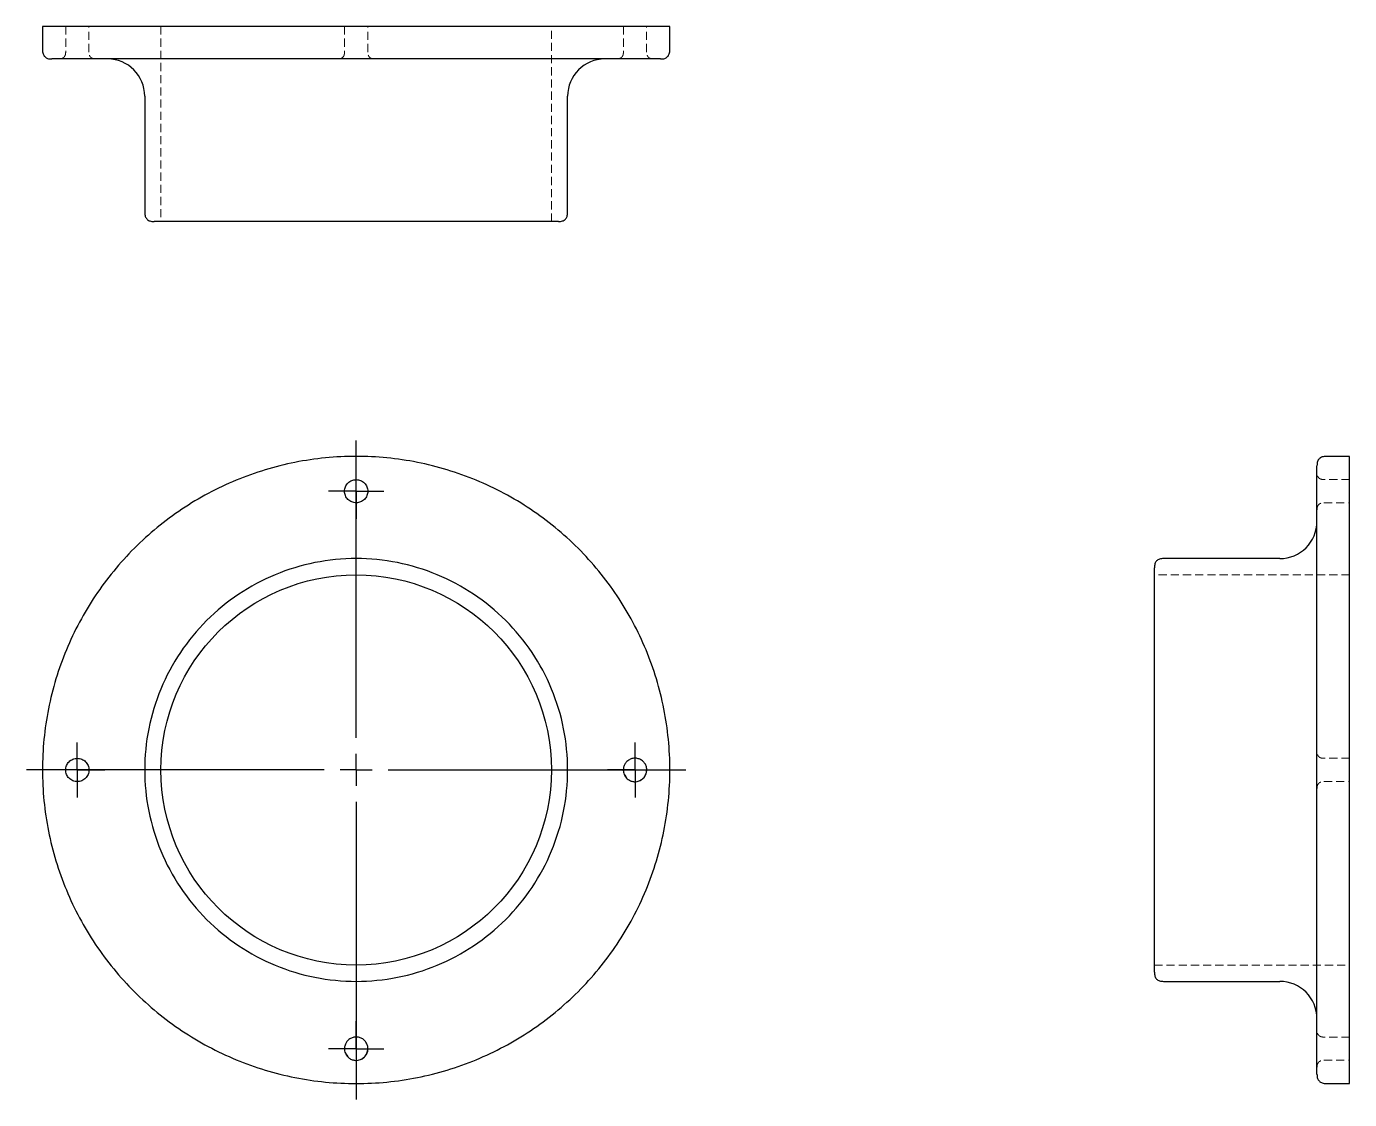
# Model space of a CAD drawing. Header units: millimetres. Extents: x 31 to 238, y 5 to 173.
import ezdxf

# ---------------------------------------------------------------- set-up
doc = ezdxf.new("R2010")
doc.units = ezdxf.units.MM
doc.linetypes.add('HIDDEN', pattern=[1.905, 1.27, -0.635])
doc.layers.add('10', color=7, linetype='Continuous')

# ---------------------------------------------------------------- blocks, each defined once
blk = doc.blocks.new('SW_CENTERMARKSYMBOL_0')
at = {"layer": '10', "color": 0}
for p, q in [((0, 2.5), (0, 4.32)), ((0, 0), (0, 2.5)), ((-2.5, 0), (-4.32, 0)), ((0, 0), (-2.5, 0)), ((0, 0), (0, -2.5)), ((0, 0), (2.5, 0)), ((2.5, 0), (4.32, 0)), ((0, -2.5), (0, -4.32))]:
    blk.add_line(p, q, dxfattribs=at)
blk = doc.blocks.new('SW_CENTERMARKSYMBOL_1')
at = {"layer": '10', "color": 0}
for p, q in [((0, 2.5), (0, 4.32)), ((0, 0), (0, 2.5)), ((-2.5, 0), (-4.32, 0)), ((0, 0), (-2.5, 0)), ((0, 0), (0, -2.5)), ((0, 0), (2.5, 0)), ((2.5, 0), (4.32, 0)), ((0, -2.5), (0, -4.32))]:
    blk.add_line(p, q, dxfattribs=at)
blk = doc.blocks.new('SW_CENTERMARKSYMBOL_2')
at = {"layer": '10', "color": 0}
for p, q in [((0, 2.5), (0, 4.32)), ((0, 0), (0, 2.5)), ((-2.5, 0), (-4.32, 0)), ((0, 0), (-2.5, 0)), ((0, 0), (0, -2.5)), ((0, 0), (2.5, 0)), ((2.5, 0), (4.32, 0)), ((0, -2.5), (0, -4.32))]:
    blk.add_line(p, q, dxfattribs=at)
blk = doc.blocks.new('SW_CENTERMARKSYMBOL_3')
at = {"layer": '10', "color": 0}
for p, q in [((0, 2.5), (0, 4.32)), ((0, 0), (0, 2.5)), ((-2.5, 0), (-4.32, 0)), ((0, 0), (-2.5, 0)), ((0, 0), (0, -2.5)), ((0, 0), (2.5, 0)), ((2.5, 0), (4.32, 0)), ((0, -2.5), (0, -4.32))]:
    blk.add_line(p, q, dxfattribs=at)
blk = doc.blocks.new('SW_CENTERMARKSYMBOL_4')
at = {"layer": '10', "color": 0}
for p, q in [((0, 5), (0, 51.53)), ((0, 0), (0, 2.5)), ((-5, 0), (-51.53, 0)), ((0, 0), (-2.5, 0)), ((0, 0), (0, -2.5)), ((0, 0), (2.5, 0)), ((5, 0), (51.53, 0)), ((0, -5), (0, -51.53))]:
    blk.add_line(p, q, dxfattribs=at)

msp = doc.modelspace()

# ---------------------------------------------------------------- linework, layer by layer
at = {"color": 7, "linetype": 'Continuous', "lineweight": 25}
for p, q in [((33.97, 173.26), (33.97, 169.62)), ((132.03, 173.26), (33.97, 173.26)), ((132.03, 169.62), (132.03, 173.26)), ((49.95, 162.36), (49.95, 144.2)), ((116.05, 144.2), (116.05, 162.36)), ((238.26, 106.03), (234.62, 106.03)), ((238.26, 57), (238.26, 106.03)), ((227.36, 90.05), (209.2, 90.05)), ((124.97, 56.22), (125.27, 55.76)), ((207.75, 25.4), (207.75, 57)), ((238.26, 7.97), (238.26, 57)), ((209.2, 23.95), (227.36, 23.95)), ((81.38, 12.63), (81.68, 12.18)), ((234.62, 7.97), (238.26, 7.97))]:
    msp.add_line(p, q, dxfattribs=at)
at = {"color": 7, "linetype": 'HIDDEN', "lineweight": 18}
for p, q in [((37.6, 173.26), (37.6, 169.26)), ((41.23, 169.26), (41.23, 173.26)), ((52.49, 173.26), (52.49, 142.75)), ((81.18, 173.26), (81.18, 169.26)), ((84.82, 169.26), (84.82, 173.26)), ((113.51, 142.75), (113.51, 173.26)), ((124.77, 173.26), (124.77, 169.26)), ((128.4, 169.26), (128.4, 173.26)), ((238.26, 102.4), (234.26, 102.4)), ((234.26, 98.77), (238.26, 98.77)), ((238.26, 87.51), (207.75, 87.51)), ((238.26, 58.82), (234.26, 58.82)), ((234.26, 55.18), (238.26, 55.18)), ((207.75, 26.49), (238.26, 26.49)), ((238.26, 15.23), (234.26, 15.23)), ((234.26, 11.6), (238.26, 11.6))]:
    msp.add_line(p, q, dxfattribs=at)
at = {"color": 7, "linetype": 'Continuous', "lineweight": 25}
msp.add_circle((83, 57), 30.51, dxfattribs=at)
for centre, start, end in [((44.14, 162.36), 0, 90), ((121.86, 162.36), 90, 180), ((227.36, 95.86), 270, 0), ((227.36, 18.14), 0, 90)]:
    msp.add_arc(centre, 5.81, start, end, dxfattribs=at)
for points, knots in [([(33.97, 169.62), (33.98, 169.41), (34, 169.1), (34.16, 168.74), (34.32, 168.53), (34.53, 168.36), (34.89, 168.2), (35.2, 168.18), (35.42, 168.17)], [0, 0, 0, 0, 0.273177, 0.389879, 0.5, 0.610121, 0.726823, 1, 1, 1, 1]), ([(130.58, 168.17), (130.8, 168.18), (131.11, 168.2), (131.47, 168.36), (131.68, 168.53), (131.84, 168.74), (132, 169.1), (132.02, 169.41), (132.03, 169.62)], [0, 0, 0, 0, 0.273177, 0.389879, 0.5, 0.610121, 0.726823, 1, 1, 1, 1]), ([(130.58, 168.17), (130.58, 168.17), (130.16, 168.17), (128.74, 168.17), (126.71, 168.17), (123.82, 168.17), (120.14, 168.17), (116.01, 168.17), (111.22, 168.17), (105.89, 168.17), (100.29, 168.17), (94.33, 168.17), (88.15, 168.17), (81.94, 168.17), (75.71, 168.17), (69.62, 168.17), (63.75, 168.17), (58.21, 168.17), (53.14, 168.17), (48.49, 168.17), (44.47, 168.17), (41.2, 168.17), (38.48, 168.17), (36.61, 168.17), (35.62, 168.17), (35.43, 168.17), (35.42, 168.17), (35.42, 168.17)], [0, 0, 0, 0, 0.0296875, 0.0452734, 0.0608594, 0.0921055, 0.1077304, 0.1233553, 0.1546053, 0.1702303, 0.1858553, 0.2171053, 0.2327303, 0.2483553, 0.2796053, 0.2952303, 0.3108553, 0.3421053, 0.3577303, 0.3733553, 0.4046053, 0.4202303, 0.4358553, 0.4671053, 0.4827303, 0.4983553, 0.5, 0.5, 0.5, 0.5]), ([(49.95, 144.2), (49.96, 143.98), (49.98, 143.67), (50.14, 143.31), (50.3, 143.1), (50.51, 142.94), (50.88, 142.78), (51.18, 142.76), (51.4, 142.75)], [0, 0, 0, 0, 0.273177, 0.389879, 0.5, 0.610121, 0.726823, 1, 1, 1, 1]), ([(114.6, 142.75), (114.6, 142.75), (114.22, 142.75), (112.51, 142.75), (109.62, 142.75), (105.72, 142.75), (100.94, 142.75), (95.47, 142.75), (89.53, 142.75), (83.33, 142.75), (77.12, 142.75), (71.13, 142.75), (65.61, 142.75), (60.74, 142.75), (56.75, 142.75), (53.74, 142.75), (51.88, 142.75), (51.41, 142.75), (51.4, 142.75), (51.4, 142.75)], [0, 0, 0, 0, 0.0296875, 0.0608594, 0.0921055, 0.1233553, 0.1546053, 0.1858553, 0.2171053, 0.2483553, 0.2796053, 0.3108553, 0.3421053, 0.3733553, 0.4046053, 0.4358553, 0.4671053, 0.4983553, 0.5, 0.5, 0.5, 0.5]), ([(114.6, 142.75), (114.82, 142.76), (115.12, 142.78), (115.49, 142.94), (115.7, 143.1), (115.86, 143.31), (116.02, 143.67), (116.04, 143.98), (116.05, 144.2)], [0, 0, 0, 0, 0.273177, 0.389879, 0.5, 0.610121, 0.726823, 1, 1, 1, 1]), ([(132.03, 57), (132.03, 53.79), (131.72, 50.58), (130.47, 44.29), (129.53, 41.2), (127.07, 35.27), (125.55, 32.43), (121.99, 27.09), (119.94, 24.6), (115.4, 20.06), (112.91, 18.01), (107.57, 14.45), (104.73, 12.93), (98.8, 10.47), (95.71, 9.53), (89.42, 8.28), (86.21, 7.97), (79.79, 7.97), (76.58, 8.28), (70.29, 9.53), (67.2, 10.47), (61.27, 12.93), (58.43, 14.45), (53.09, 18.01), (50.6, 20.06), (46.06, 24.6), (44.01, 27.09), (40.45, 32.43), (38.93, 35.27), (36.47, 41.2), (35.53, 44.29), (34.28, 50.58), (33.97, 53.79), (33.97, 60.21), (34.28, 63.42), (35.53, 69.71), (36.47, 72.8), (38.93, 78.73), (40.45, 81.57), (44.01, 86.91), (46.06, 89.4), (50.6, 93.94), (53.09, 95.99), (58.43, 99.55), (61.27, 101.07), (67.2, 103.53), (70.29, 104.47), (76.58, 105.72), (79.79, 106.03), (86.21, 106.03), (89.42, 105.72), (95.71, 104.47), (98.8, 103.53), (104.73, 101.07), (107.57, 99.55), (112.91, 95.99), (115.4, 93.94), (119.94, 89.4), (121.99, 86.91), (125.55, 81.57), (127.07, 78.73), (129.53, 72.8), (130.47, 69.71), (131.72, 63.42), (132.03, 60.21), (132.03, 57)], [0, 0, 0, 0, 0.03125, 0.03125, 0.0625, 0.0625, 0.09375, 0.09375, 0.125, 0.125, 0.15625, 0.15625, 0.1875, 0.1875, 0.21875, 0.21875, 0.25, 0.25, 0.28125, 0.28125, 0.3125, 0.3125, 0.34375, 0.34375, 0.375, 0.375, 0.40625, 0.40625, 0.4375, 0.4375, 0.46875, 0.46875, 0.5, 0.5, 0.53125, 0.53125, 0.5625, 0.5625, 0.59375, 0.59375, 0.625, 0.625, 0.65625, 0.65625, 0.6875, 0.6875, 0.71875, 0.71875, 0.75, 0.75, 0.78125, 0.78125, 0.8125, 0.8125, 0.84375, 0.84375, 0.875, 0.875, 0.90625, 0.90625, 0.9375, 0.9375, 0.96875, 0.96875, 1, 1, 1, 1]), ([(234.62, 106.03), (234.41, 106.02), (234.1, 106), (233.74, 105.84), (233.53, 105.68), (233.36, 105.47), (233.2, 105.11), (233.18, 104.8), (233.17, 104.58)], [0, 0, 0, 0, 0.273177, 0.389879, 0.5, 0.610121, 0.726823, 1, 1, 1, 1]), ([(233.17, 57), (233.17, 58.39), (233.17, 61.18), (233.17, 65.34), (233.17, 69.43), (233.17, 73.42), (233.17, 77.26), (233.17, 80.92), (233.17, 84.39), (233.17, 87.66), (233.17, 90.71), (233.17, 93.51), (233.17, 96.06), (233.17, 98.31), (233.17, 100.24), (233.17, 101.82), (233.17, 103.04), (233.17, 103.94), (233.17, 104.43), (233.17, 104.64), (233.17, 104.58), (233.17, 104.58)], [0, 0, 0, 0, 0.055915, 0.111948, 0.16809, 0.224048, 0.279929, 0.334908, 0.39002, 0.445102, 0.499986, 0.555906, 0.611946, 0.66809, 0.724048, 0.779929, 0.834908, 0.89002, 0.945102, 0.999986, 1, 1, 1, 1]), ([(84.82, 100.59), (84.82, 100.82), (84.77, 101.06), (84.59, 101.5), (84.45, 101.7), (84.12, 102.04), (83.91, 102.17), (83.48, 102.35), (83.24, 102.4), (82.76, 102.4), (82.52, 102.35), (82.09, 102.17), (81.88, 102.04), (81.55, 101.7), (81.41, 101.5), (81.23, 101.06), (81.18, 100.82), (81.18, 100.35), (81.23, 100.11), (81.41, 99.67), (81.55, 99.47), (81.88, 99.13), (82.09, 99), (82.52, 98.82), (82.76, 98.77), (83.24, 98.77), (83.48, 98.82), (83.91, 99), (84.12, 99.13), (84.45, 99.47), (84.59, 99.67), (84.77, 100.11), (84.82, 100.35), (84.82, 100.59)], [0, 0, 0, 0, 0.0625, 0.0625, 0.125, 0.125, 0.1875, 0.1875, 0.25, 0.25, 0.3125, 0.3125, 0.375, 0.375, 0.4375, 0.4375, 0.5, 0.5, 0.5625, 0.5625, 0.625, 0.625, 0.6875, 0.6875, 0.75, 0.75, 0.8125, 0.8125, 0.875, 0.875, 0.9375, 0.9375, 1, 1, 1, 1]), ([(116.05, 57), (116.05, 54.84), (115.84, 52.67), (115, 48.43), (114.36, 46.35), (112.71, 42.35), (111.68, 40.44), (109.28, 36.84), (107.9, 35.16), (104.84, 32.1), (103.16, 30.72), (99.56, 28.32), (97.65, 27.29), (93.65, 25.64), (91.57, 25), (87.33, 24.16), (85.16, 23.95), (80.84, 23.95), (78.67, 24.16), (74.43, 25), (72.35, 25.64), (68.35, 27.29), (66.44, 28.32), (62.84, 30.72), (61.16, 32.1), (58.1, 35.16), (56.72, 36.84), (54.32, 40.44), (53.29, 42.35), (51.64, 46.35), (51, 48.43), (50.16, 52.67), (49.95, 54.84), (49.95, 59.16), (50.16, 61.33), (51, 65.57), (51.64, 67.65), (53.29, 71.65), (54.32, 73.56), (56.72, 77.16), (58.1, 78.84), (61.16, 81.9), (62.84, 83.28), (66.44, 85.68), (68.35, 86.71), (72.35, 88.36), (74.43, 89), (78.67, 89.84), (80.84, 90.05), (85.16, 90.05), (87.33, 89.84), (91.57, 89), (93.65, 88.36), (97.65, 86.71), (99.56, 85.68), (103.16, 83.28), (104.84, 81.9), (107.9, 78.84), (109.28, 77.16), (111.68, 73.56), (112.71, 71.65), (114.36, 67.65), (115, 65.57), (115.84, 61.33), (116.05, 59.16), (116.05, 57)], [0, 0, 0, 0, 0.03125, 0.03125, 0.0625, 0.0625, 0.09375, 0.09375, 0.125, 0.125, 0.15625, 0.15625, 0.1875, 0.1875, 0.21875, 0.21875, 0.25, 0.25, 0.28125, 0.28125, 0.3125, 0.3125, 0.34375, 0.34375, 0.375, 0.375, 0.40625, 0.40625, 0.4375, 0.4375, 0.46875, 0.46875, 0.5, 0.5, 0.53125, 0.53125, 0.5625, 0.5625, 0.59375, 0.59375, 0.625, 0.625, 0.65625, 0.65625, 0.6875, 0.6875, 0.71875, 0.71875, 0.75, 0.75, 0.78125, 0.78125, 0.8125, 0.8125, 0.84375, 0.84375, 0.875, 0.875, 0.90625, 0.90625, 0.9375, 0.9375, 0.96875, 0.96875, 1, 1, 1, 1]), ([(209.2, 90.05), (208.98, 90.04), (208.67, 90.02), (208.31, 89.86), (208.1, 89.7), (207.94, 89.49), (207.78, 89.12), (207.76, 88.82), (207.75, 88.6)], [0, 0, 0, 0, 0.273177, 0.389879, 0.5, 0.610121, 0.726823, 1, 1, 1, 1]), ([(207.75, 57), (207.75, 58.96), (207.75, 62.99), (207.75, 68.87), (207.75, 74.39), (207.75, 79.26), (207.75, 83.25), (207.75, 86.26), (207.75, 88.12), (207.75, 88.59), (207.75, 88.6), (207.75, 88.6)], [0, 0, 0, 0, 0.0296875, 0.0608594, 0.0921055, 0.1233553, 0.1546053, 0.1858553, 0.2171053, 0.2483553, 0.25, 0.25, 0.25, 0.25]), ([(41.23, 57), (41.23, 57.24), (41.18, 57.48), (41, 57.91), (40.87, 58.12), (40.53, 58.45), (40.33, 58.59), (39.89, 58.77), (39.65, 58.82), (39.18, 58.82), (38.94, 58.77), (38.5, 58.59), (38.3, 58.45), (37.96, 58.12), (37.83, 57.91), (37.65, 57.48), (37.6, 57.24), (37.6, 56.76), (37.65, 56.52), (37.83, 56.09), (37.96, 55.88), (38.3, 55.55), (38.5, 55.41), (38.94, 55.23), (39.18, 55.18), (39.65, 55.18), (39.89, 55.23), (40.33, 55.41), (40.53, 55.55), (40.87, 55.88), (41, 56.09), (41.18, 56.52), (41.23, 56.76), (41.23, 57)], [0, 0, 0, 0, 0.0625, 0.0625, 0.125, 0.125, 0.1875, 0.1875, 0.25, 0.25, 0.3125, 0.3125, 0.375, 0.375, 0.4375, 0.4375, 0.5, 0.5, 0.5625, 0.5625, 0.625, 0.625, 0.6875, 0.6875, 0.75, 0.75, 0.8125, 0.8125, 0.875, 0.875, 0.9375, 0.9375, 1, 1, 1, 1]), ([(125.06, 55.98), (124.95, 56.2), (124.74, 56.61), (124.74, 57.27), (124.91, 57.8), (125.22, 58.26), (125.66, 58.62), (126.23, 58.83), (126.8, 58.85), (127.37, 58.69), (127.86, 58.37), (128.22, 57.9), (128.42, 57.35), (128.43, 56.76), (128.27, 56.22), (127.97, 55.76), (127.52, 55.38), (126.99, 55.18), (126.45, 55.15), (125.96, 55.26), (125.45, 55.51), (125.19, 55.82), (125.06, 55.98)], [0, 0, 0, 0, 0.063409, 0.119016, 0.16687, 0.206891, 0.26395, 0.31239, 0.36196, 0.412394, 0.462856, 0.513312, 0.563793, 0.61424, 0.663808, 0.710514, 0.755458, 0.815733, 0.853908, 0.897355, 0.946073, 1, 1, 1, 1]), ([(127.34, 55.36), (127.53, 55.47), (127.92, 55.69), (128.32, 56.29), (128.37, 56.76), (128.4, 57)], [0, 0, 0, 0, 0.3095782, 0.6547891, 1, 1, 1, 1]), ([(233.17, 9.42), (233.17, 9.45), (233.17, 9.53), (233.17, 10.1), (233.17, 11.01), (233.17, 12.28), (233.17, 13.88), (233.17, 15.81), (233.17, 18.03), (233.17, 20.53), (233.17, 23.33), (233.17, 26.4), (233.17, 29.73), (233.17, 33.27), (233.17, 36.99), (233.17, 40.84), (233.17, 44.79), (233.17, 48.81), (233.17, 52.89), (233.17, 55.63), (233.17, 57)], [0, 0, 0, 0, 0.055912, 0.111952, 0.168096, 0.224054, 0.279934, 0.334913, 0.390024, 0.445106, 0.499989, 0.555909, 0.611948, 0.668092, 0.72405, 0.779933, 0.834912, 0.890016, 0.945102, 1, 1, 1, 1]), ([(207.75, 25.4), (207.76, 25.18), (207.78, 24.88), (207.94, 24.51), (208.1, 24.3), (208.31, 24.14), (208.67, 23.98), (208.98, 23.96), (209.2, 23.95)], [0, 0, 0, 0, 0.273177, 0.389879, 0.5, 0.610121, 0.726823, 1, 1, 1, 1]), ([(81.48, 12.4), (81.36, 12.61), (81.15, 13.02), (81.16, 13.68), (81.33, 14.21), (81.63, 14.68), (82.08, 15.03), (82.64, 15.24), (83.22, 15.27), (83.78, 15.1), (84.27, 14.78), (84.63, 14.31), (84.83, 13.76), (84.85, 13.18), (84.69, 12.63), (84.39, 12.17), (83.93, 11.8), (83.41, 11.6), (82.86, 11.57), (82.37, 11.67), (81.86, 11.93), (81.61, 12.23), (81.48, 12.4)], [0, 0, 0, 0, 0.063409, 0.119016, 0.16687, 0.206891, 0.26395, 0.31239, 0.36196, 0.412394, 0.462856, 0.513312, 0.563793, 0.61424, 0.663808, 0.710514, 0.755458, 0.815733, 0.853908, 0.897355, 0.946073, 1, 1, 1, 1]), ([(83.76, 11.78), (83.94, 11.88), (84.34, 12.1), (84.73, 12.7), (84.79, 13.18), (84.82, 13.41)], [0, 0, 0, 0, 0.309578, 0.654789, 1, 1, 1, 1]), ([(233.17, 9.42), (233.18, 9.2), (233.2, 8.89), (233.36, 8.53), (233.53, 8.32), (233.74, 8.16), (234.1, 8), (234.41, 7.98), (234.62, 7.97)], [0, 0, 0, 0, 0.273177, 0.389879, 0.5, 0.610121, 0.726823, 1, 1, 1, 1])]:
    msp.add_open_spline(points, degree=3, knots=knots, dxfattribs=at)
at = {"color": 7, "linetype": 'HIDDEN', "lineweight": 18}
for points, knots in [([(37.6, 169.26), (37.59, 169.1), (37.58, 168.87), (37.45, 168.6), (37.33, 168.44), (37.17, 168.32), (36.9, 168.19), (36.67, 168.18), (36.51, 168.17)], [0, 0, 0, 0, 0.2731773, 0.3898787, 0.5, 0.6101213, 0.7268227, 1, 1, 1, 1]), ([(42.32, 168.17), (42.16, 168.18), (41.93, 168.19), (41.65, 168.32), (41.5, 168.44), (41.37, 168.6), (41.25, 168.87), (41.24, 169.1), (41.23, 169.26)], [0, 0, 0, 0, 0.2731773, 0.3898787, 0.5, 0.6101213, 0.7268227, 1, 1, 1, 1]), ([(81.18, 169.26), (81.17, 169.1), (81.16, 168.87), (81.04, 168.6), (80.92, 168.44), (80.76, 168.32), (80.49, 168.19), (80.26, 168.18), (80.09, 168.17)], [0, 0, 0, 0, 0.273177, 0.389879, 0.5, 0.610121, 0.726823, 1, 1, 1, 1]), ([(85.91, 168.17), (85.74, 168.18), (85.51, 168.19), (85.24, 168.32), (85.08, 168.44), (84.96, 168.6), (84.84, 168.87), (84.83, 169.1), (84.82, 169.26)], [0, 0, 0, 0, 0.273177, 0.389879, 0.5, 0.610121, 0.726823, 1, 1, 1, 1]), ([(124.77, 169.26), (124.76, 169.1), (124.75, 168.87), (124.63, 168.6), (124.5, 168.44), (124.35, 168.32), (124.07, 168.19), (123.84, 168.18), (123.68, 168.17)], [0, 0, 0, 0, 0.273177, 0.389879, 0.5, 0.610121, 0.726823, 1, 1, 1, 1]), ([(129.49, 168.17), (129.33, 168.18), (129.1, 168.19), (128.83, 168.32), (128.67, 168.44), (128.55, 168.6), (128.42, 168.87), (128.41, 169.1), (128.4, 169.26)], [0, 0, 0, 0, 0.273177, 0.389879, 0.5, 0.610121, 0.726823, 1, 1, 1, 1]), ([(234.26, 102.4), (234.1, 102.41), (233.87, 102.42), (233.6, 102.55), (233.44, 102.67), (233.32, 102.83), (233.19, 103.1), (233.18, 103.33), (233.17, 103.49)], [0, 0, 0, 0, 0.273177, 0.389879, 0.5, 0.610121, 0.726823, 1, 1, 1, 1]), ([(233.17, 97.68), (233.18, 97.84), (233.19, 98.07), (233.32, 98.35), (233.44, 98.5), (233.6, 98.63), (233.87, 98.75), (234.1, 98.76), (234.26, 98.77)], [0, 0, 0, 0, 0.273177, 0.389879, 0.5, 0.610121, 0.726823, 1, 1, 1, 1]), ([(234.26, 58.82), (234.1, 58.83), (233.87, 58.84), (233.6, 58.96), (233.44, 59.08), (233.32, 59.24), (233.19, 59.51), (233.18, 59.74), (233.17, 59.91)], [0, 0, 0, 0, 0.273177, 0.389879, 0.5, 0.610121, 0.726823, 1, 1, 1, 1]), ([(233.17, 54.09), (233.18, 54.26), (233.19, 54.49), (233.32, 54.76), (233.44, 54.92), (233.6, 55.04), (233.87, 55.16), (234.1, 55.17), (234.26, 55.18)], [0, 0, 0, 0, 0.2731773, 0.3898787, 0.5, 0.6101213, 0.7268227, 1, 1, 1, 1]), ([(234.26, 15.23), (234.1, 15.24), (233.87, 15.25), (233.6, 15.37), (233.44, 15.5), (233.32, 15.65), (233.19, 15.93), (233.18, 16.16), (233.17, 16.32)], [0, 0, 0, 0, 0.2731773, 0.3898787, 0.5, 0.6101213, 0.7268227, 1, 1, 1, 1]), ([(233.17, 10.51), (233.18, 10.67), (233.19, 10.9), (233.32, 11.17), (233.44, 11.33), (233.6, 11.45), (233.87, 11.58), (234.1, 11.59), (234.26, 11.6)], [0, 0, 0, 0, 0.2731773, 0.3898787, 0.5, 0.6101213, 0.7268227, 1, 1, 1, 1])]:
    msp.add_open_spline(points, degree=3, knots=knots, dxfattribs=at)

# ---------------------------------------------------------------- block references
at = {"layer": '10'}
for name, p in [('SW_CENTERMARKSYMBOL_4', (83, 57)), ('SW_CENTERMARKSYMBOL_3', (83, 100.59)), ('SW_CENTERMARKSYMBOL_1', (39.41, 57)), ('SW_CENTERMARKSYMBOL_0', (126.59, 57)), ('SW_CENTERMARKSYMBOL_2', (83, 13.41))]:
    msp.add_blockref(name, p, dxfattribs=at)

doc.saveas('drawing.dxf')
